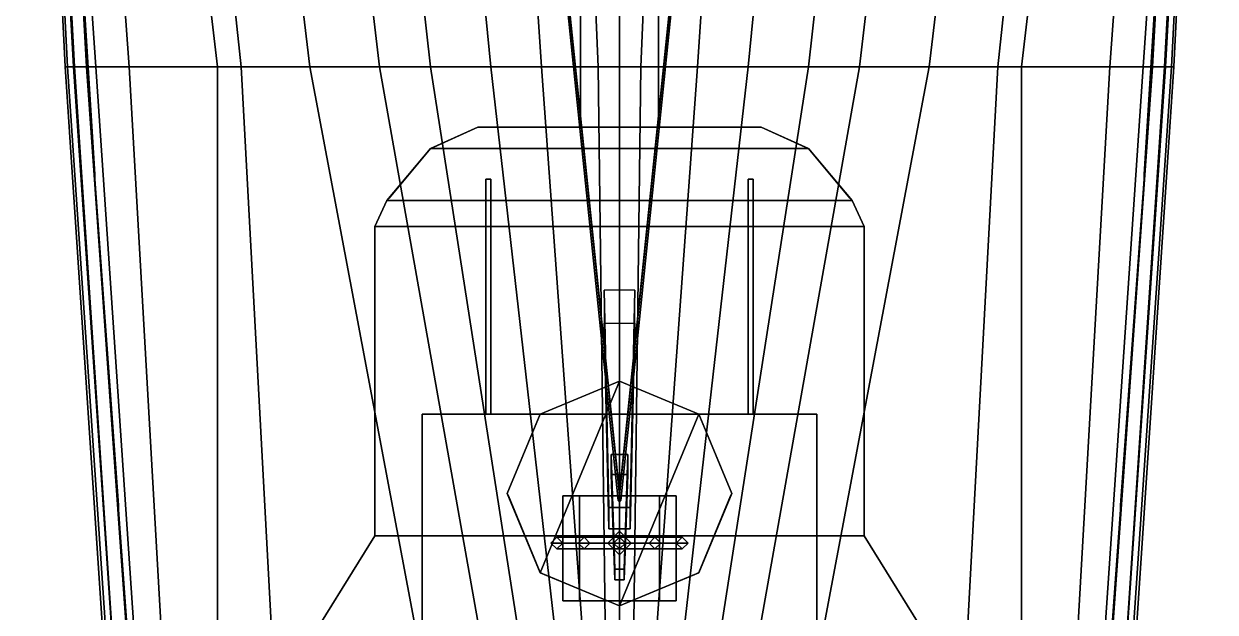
# Model space of a CAD drawing. Header units: millimetres. Extents: x -5 to 5, y -112 to 54.
# Drawn here: x -5.04 to 5.04, y -35.17 to -30.19 of the extents above; entities that cross this region are included whole.
import ezdxf

# ---------------------------------------------------------------- set-up
doc = ezdxf.new("R2010")
doc.units = ezdxf.units.MM
doc.layers.add('railings', color=6, linetype='Continuous')
doc.layers.add('superstructure', color=6, linetype='Continuous')

msp = doc.modelspace()

# ---------------------------------------------------------------- linework, layer by layer
for points in [[(-1.29, -21.69, 5.37), (-1.3, -21.7, 5.37), (-0.01, -34.23, 16.3), (0.005, -34.221, 16.3)], [(-1.3, -21.7, 5.37), (-1.29, -21.71, 5.37), (0.005, -34.239, 16.3), (-0.01, -34.23, 16.3)], [(-1.29, -21.71, 5.37), (-1.29, -21.69, 5.37), (0.005, -34.221, 16.3), (0.005, -34.239, 16.3)], [(-0.33, -31.07, 4.99), (-0.33, -21.71, 5.37), (-0.33, -21.71, 5.33), (-0.33, -31.07, 4.95)], [(0.33, -21.71, 5.37), (-0.33, -21.71, 5.37), (-0.33, -31.07, 4.99), (0.33, -31.07, 4.99)], [(-0.33, -31.07, 4.95), (-0.33, -21.71, 5.33), (0.33, -21.71, 5.33), (0.33, -31.07, 4.95)], [(1.29, -21.69, 5.37), (1.29, -21.71, 5.37), (-0.005, -34.239, 16.3), (-0.005, -34.221, 16.3)], [(1.3, -21.7, 5.37), (1.29, -21.69, 5.37), (-0.005, -34.221, 16.3), (0.01, -34.23, 16.3)], [(1.29, -21.71, 5.37), (1.3, -21.7, 5.37), (0.01, -34.23, 16.3), (-0.005, -34.239, 16.3)], [(0.33, -31.07, 4.95), (0.33, -21.71, 5.33), (0.33, -21.71, 5.37), (0.33, -31.07, 4.99)], [(-5.04, -23.51, 0.74), (-5.04, -23.51, 0.29), (-4.69, -30.56, 0.29), (-4.69, -30.56, 0.74)], [(-5.04, -23.51, 0.29), (-5.01, -23.51, -0.16), (-4.62, -30.56, -0.16), (-4.69, -30.56, 0.29)], [(-5.03, -23.51, 1.22), (-5.04, -23.51, 0.74), (-4.69, -30.56, 0.74), (-4.67, -30.56, 1.22)], [(-4.99, -23.51, 1.84), (-5.03, -23.51, 1.22), (-4.67, -30.56, 1.22), (-4.61, -30.56, 1.84)], [(-5.01, -23.51, -0.16), (-4.92, -23.51, -0.61), (-4.43, -30.56, -0.61), (-4.62, -30.56, -0.16)], [(-4.9, -23.51, 2.81), (-4.99, -23.51, 1.84), (-4.61, -30.56, 1.84), (-4.51, -30.56, 2.81)], [(-4.92, -23.51, -0.61), (-4.66, -23.51, -1.06), (-4.15, -30.56, -0.92), (-4.43, -30.56, -0.61)], [(-4.51, -30.56, 2.81), (4.51, -30.56, 2.81), (4.9, -23.51, 2.81), (-4.9, -23.51, 2.81)], [(-4.66, -23.51, -1.06), (-4.23, -23.51, -1.42), (-3.4, -30.56, -1.42), (-4.15, -30.56, -0.92)], [(-4.23, -23.51, -1.42), (-3.95, -23.51, -1.53), (-3.2, -30.56, -1.53), (-3.4, -30.56, -1.42)], [(-3.95, -23.51, -1.53), (-3.46, -23.51, -1.86), (-2.62, -30.56, -1.86), (-3.2, -30.56, -1.53)], [(-3.46, -23.51, -1.86), (-2.86, -23.51, -2.16), (-2.03, -30.56, -2.16), (-2.62, -30.56, -1.86)], [(-2.86, -23.51, -2.16), (-2.39, -23.51, -2.39), (-1.6, -30.56, -2.39), (-2.03, -30.56, -2.16)], [(-2.39, -23.51, -2.39), (-1.78, -23.51, -2.67), (-1.09, -30.56, -2.67), (-1.6, -30.56, -2.39)], [(-1.78, -23.51, -2.67), (-1.13, -23.51, -2.95), (-0.66, -30.56, -2.95), (-1.09, -30.56, -2.67)], [(-1.13, -23.51, -2.95), (-0.48, -23.51, -3.25), (-0.18, -30.56, -3.35), (-0.66, -30.56, -2.95)], [(-0.48, -23.51, -3.25), (0, -23.51, -3.41), (0, -30.56, -3.41), (-0.18, -30.56, -3.35)], [(0.18, -30.56, -3.35), (0, -30.56, -3.41), (0, -23.51, -3.41), (0.48, -23.51, -3.25)], [(0.66, -30.56, -2.95), (0.18, -30.56, -3.35), (0.48, -23.51, -3.25), (1.13, -23.51, -2.95)], [(1.09, -30.56, -2.67), (0.66, -30.56, -2.95), (1.13, -23.51, -2.95), (1.78, -23.51, -2.67)], [(1.6, -30.56, -2.39), (1.09, -30.56, -2.67), (1.78, -23.51, -2.67), (2.39, -23.51, -2.39)], [(2.03, -30.56, -2.16), (1.6, -30.56, -2.39), (2.39, -23.51, -2.39), (2.86, -23.51, -2.16)], [(2.62, -30.56, -1.86), (2.03, -30.56, -2.16), (2.86, -23.51, -2.16), (3.46, -23.51, -1.86)], [(3.2, -30.56, -1.53), (2.62, -30.56, -1.86), (3.46, -23.51, -1.86), (3.95, -23.51, -1.53)], [(3.4, -30.56, -1.42), (3.2, -30.56, -1.53), (3.95, -23.51, -1.53), (4.23, -23.51, -1.42)], [(4.15, -30.56, -0.92), (3.4, -30.56, -1.42), (4.23, -23.51, -1.42), (4.66, -23.51, -1.06)], [(4.43, -30.56, -0.61), (4.15, -30.56, -0.92), (4.66, -23.51, -1.06), (4.92, -23.51, -0.61)], [(4.62, -30.56, -0.16), (4.43, -30.56, -0.61), (4.92, -23.51, -0.61), (5.01, -23.51, -0.16)], [(4.51, -30.56, 2.81), (4.61, -30.56, 1.84), (4.99, -23.51, 1.84), (4.9, -23.51, 2.81)], [(4.61, -30.56, 1.84), (4.67, -30.56, 1.22), (5.03, -23.51, 1.22), (4.99, -23.51, 1.84)], [(4.69, -30.56, 0.29), (4.62, -30.56, -0.16), (5.01, -23.51, -0.16), (5.04, -23.51, 0.29)], [(4.67, -30.56, 1.22), (4.69, -30.56, 0.74), (5.04, -23.51, 0.74), (5.03, -23.51, 1.22)], [(4.69, -30.56, 0.74), (4.69, -30.56, 0.29), (5.04, -23.51, 0.29), (5.04, -23.51, 0.74)], [(-4.69, -30.56, 0.74), (-4.69, -30.56, 0.29), (-4.26, -37.05, 0.29), (-4.26, -37.05, 0.74)], [(-4.69, -30.56, 0.29), (-4.62, -30.56, -0.16), (-4.18, -37.05, -0.16), (-4.26, -37.05, 0.29)], [(-4.67, -30.56, 1.22), (-4.69, -30.56, 0.74), (-4.26, -37.05, 0.74), (-4.23, -37.05, 1.22)], [(-4.61, -30.56, 1.84), (-4.67, -30.56, 1.22), (-4.23, -37.05, 1.22), (-4.18, -37.05, 1.84)], [(-4.62, -30.56, -0.16), (-4.43, -30.56, -0.61), (-3.99, -37.05, -0.47), (-4.18, -37.05, -0.16)], [(-4.51, -30.56, 2.81), (-4.61, -30.56, 1.84), (-4.18, -37.05, 1.84), (-4.05, -37.05, 2.82)], [(-4.05, -37.05, 2.82), (4.05, -37.05, 2.82), (4.51, -30.56, 2.81), (-4.51, -30.56, 2.81)], [(-4.43, -30.56, -0.61), (-4.15, -30.56, -0.92), (-3.78, -37.05, -0.67), (-3.99, -37.05, -0.47)], [(-4.15, -30.56, -0.92), (-3.4, -30.56, -1.42), (-3.4, -37.05, -0.92), (-3.78, -37.05, -0.67)], [(-3.4, -30.56, -1.42), (-3.2, -30.56, -1.53), (-2.85, -37.05, -1.19), (-3.4, -37.05, -0.92)], [(-3.2, -30.56, -1.53), (-2.62, -30.56, -1.86), (-1.4, -37.05, -1.86), (-2.85, -37.05, -1.19)], [(-2.62, -30.56, -1.86), (-2.03, -30.56, -2.16), (-0.88, -37.05, -2.16), (-1.4, -37.05, -1.86)], [(-2.03, -30.56, -2.16), (-1.6, -30.56, -2.39), (-0.59, -37.05, -2.39), (-0.88, -37.05, -2.16)], [(-1.6, -30.56, -2.39), (-1.09, -30.56, -2.67), (-0.35, -37.05, -2.67), (-0.59, -37.05, -2.39)], [(-1.09, -30.56, -2.67), (-0.66, -30.56, -2.95), (-0.19, -37.05, -2.95), (-0.35, -37.05, -2.67)], [(-0.66, -30.56, -2.95), (-0.18, -30.56, -3.35), (-0.1, -37.05, -3.35), (-0.19, -37.05, -2.95)], [(-0.18, -30.56, -3.35), (0, -30.56, -3.41), (0, -37.05, -3.41), (-0.1, -37.05, -3.35)], [(0.1, -37.05, -3.35), (0, -37.05, -3.41), (0, -30.56, -3.41), (0.18, -30.56, -3.35)], [(0.19, -37.05, -2.95), (0.1, -37.05, -3.35), (0.18, -30.56, -3.35), (0.66, -30.56, -2.95)], [(0.35, -37.05, -2.67), (0.19, -37.05, -2.95), (0.66, -30.56, -2.95), (1.09, -30.56, -2.67)], [(0.59, -37.05, -2.39), (0.35, -37.05, -2.67), (1.09, -30.56, -2.67), (1.6, -30.56, -2.39)], [(0.88, -37.05, -2.16), (0.59, -37.05, -2.39), (1.6, -30.56, -2.39), (2.03, -30.56, -2.16)], [(1.4, -37.05, -1.86), (0.88, -37.05, -2.16), (2.03, -30.56, -2.16), (2.62, -30.56, -1.86)], [(2.85, -37.05, -1.19), (1.4, -37.05, -1.86), (2.62, -30.56, -1.86), (3.2, -30.56, -1.53)], [(3.4, -37.05, -0.92), (2.85, -37.05, -1.19), (3.2, -30.56, -1.53), (3.4, -30.56, -1.42)], [(3.78, -37.05, -0.67), (3.4, -37.05, -0.92), (3.4, -30.56, -1.42), (4.15, -30.56, -0.92)], [(3.99, -37.05, -0.47), (3.78, -37.05, -0.67), (4.15, -30.56, -0.92), (4.43, -30.56, -0.61)], [(4.18, -37.05, -0.16), (3.99, -37.05, -0.47), (4.43, -30.56, -0.61), (4.62, -30.56, -0.16)], [(4.05, -37.05, 2.82), (4.18, -37.05, 1.84), (4.61, -30.56, 1.84), (4.51, -30.56, 2.81)], [(4.26, -37.05, 0.29), (4.18, -37.05, -0.16), (4.62, -30.56, -0.16), (4.69, -30.56, 0.29)], [(4.18, -37.05, 1.84), (4.23, -37.05, 1.22), (4.67, -30.56, 1.22), (4.61, -30.56, 1.84)], [(4.23, -37.05, 1.22), (4.26, -37.05, 0.74), (4.69, -30.56, 0.74), (4.67, -30.56, 1.22)], [(4.26, -37.05, 0.74), (4.26, -37.05, 0.29), (4.69, -30.56, 0.29), (4.69, -30.56, 0.74)], [(1.6, -31.25, 4.99), (1.2, -31.07, 4.99), (-1.2, -31.07, 4.99), (-1.6, -31.25, 4.99)], [(-1.2, -31.07, 4.99), (-1.2, -31.07, 4.95), (-1.6, -31.25, 4.95), (-1.6, -31.25, 4.99)], [(-1.6, -31.25, 4.95), (-1.2, -31.07, 4.95), (1.2, -31.07, 4.95), (1.6, -31.25, 4.95)], [(-0.33, -31.07, 4.99), (-0.33, -31.07, 4.95), (-1.2, -31.07, 4.95), (-1.2, -31.07, 4.99)], [(1.2, -31.07, 4.99), (1.2, -31.07, 4.95), (0.33, -31.07, 4.95), (0.33, -31.07, 4.99)], [(1.6, -31.25, 4.95), (1.2, -31.07, 4.95), (1.2, -31.07, 4.99), (1.6, -31.25, 4.99)], [(1.6, -31.25, 4.95), (1.97, -31.69, 4.95), (-1.97, -31.69, 4.95), (-1.6, -31.25, 4.95)], [(-1.6, -31.25, 4.99), (-1.97, -31.69, 4.99), (1.97, -31.69, 4.99), (1.6, -31.25, 4.99)], [(-1.97, -31.69, 4.95), (-1.97, -31.69, 4.99), (-1.6, -31.25, 4.99), (-1.6, -31.25, 4.95)], [(1.6, -31.25, 4.99), (1.97, -31.69, 4.99), (1.97, -31.69, 4.95), (1.6, -31.25, 4.95)], [(-1.13, -31.51, 4.86), (-1.13, -33.5, 4.41), (-1.13, -33.5, 4.95), (-1.13, -31.51, 4.95)], [(-1.13, -31.51, 4.95), (-1.09, -31.51, 4.95), (-1.09, -31.51, 4.86), (-1.13, -31.51, 4.86)], [(-1.09, -31.51, 4.86), (-1.09, -33.5, 4.41), (-1.13, -33.5, 4.41), (-1.13, -31.51, 4.86)], [(-1.09, -31.51, 4.95), (-1.09, -33.5, 4.95), (-1.09, -33.5, 4.41), (-1.09, -31.51, 4.86)], [(1.09, -31.51, 4.95), (1.13, -31.51, 4.95), (1.13, -31.51, 4.86), (1.09, -31.51, 4.86)], [(1.13, -31.51, 4.86), (1.13, -33.5, 4.41), (1.09, -33.5, 4.41), (1.09, -31.51, 4.86)], [(1.09, -31.51, 4.86), (1.09, -33.5, 4.41), (1.09, -33.5, 4.95), (1.09, -31.51, 4.95)], [(1.13, -31.51, 4.95), (1.13, -33.5, 4.95), (1.13, -33.5, 4.41), (1.13, -31.51, 4.86)], [(-2.07, -31.91, 4.95), (-1.97, -31.69, 4.95), (1.97, -31.69, 4.95), (2.07, -31.91, 4.95)], [(2.07, -31.91, 4.99), (1.97, -31.69, 4.99), (-1.97, -31.69, 4.99), (-2.07, -31.91, 4.99)], [(-1.97, -31.69, 4.99), (-1.97, -31.69, 4.95), (-2.07, -31.91, 4.95), (-2.07, -31.91, 4.99)], [(2.07, -31.91, 4.95), (1.97, -31.69, 4.95), (1.97, -31.69, 4.99), (2.07, -31.91, 4.99)], [(2.07, -34.53, 4.99), (2.07, -31.91, 4.99), (-2.07, -31.91, 4.99), (-2.07, -34.53, 4.99)], [(-2.07, -34.53, 4.95), (-2.07, -31.91, 4.95), (2.07, -31.91, 4.95), (2.07, -34.53, 4.95)], [(-2.07, -31.91, 4.99), (-2.07, -31.91, 4.95), (-2.07, -34.53, 4.95), (-2.07, -34.53, 4.99)], [(2.07, -34.53, 4.95), (2.07, -31.91, 4.95), (2.07, -31.91, 4.99), (2.07, -34.53, 4.99)], [(0.09, -34.29, 16.24), (0.13, -32.45, 2.81), (-0.13, -32.45, 2.81), (-0.09, -34.29, 16.24)], [(-0.09, -34.29, 16.24), (-0.13, -32.45, 2.81), (-0.13, -32.73, 2.81), (-0.09, -34.47, 16.24)], [(0.13, -32.73, 2.81), (0.13, -32.45, 2.81), (0.09, -34.29, 16.24), (0.09, -34.47, 16.24)], [(-0.09, -34.47, 16.24), (-0.13, -32.73, 2.81), (0.13, -32.73, 2.81), (0.09, -34.47, 16.24)], [(-0.672, -34.842, 9.43), (0, -33.22, 9.43), (-0.672, -33.498, 9.43), (-0.95, -34.17, 9.43)], [(-0.95, -34.17, 9.39), (-0.672, -33.498, 9.39), (0, -33.22, 9.39), (-0.672, -34.842, 9.39)], [(0, -33.22, 9.39), (-0.672, -33.498, 9.39), (-0.672, -33.498, 9.43), (0, -33.22, 9.43)], [(0, -35.12, 9.43), (0.672, -33.498, 9.43), (0, -33.22, 9.43), (-0.672, -34.842, 9.43)], [(-0.672, -34.842, 9.39), (0, -33.22, 9.39), (0.672, -33.498, 9.39), (0, -35.12, 9.39)], [(0.672, -33.498, 9.39), (0, -33.22, 9.39), (0, -33.22, 9.43), (0.672, -33.498, 9.43)], [(-0.672, -33.498, 9.39), (-0.95, -34.17, 9.39), (-0.95, -34.17, 9.43), (-0.672, -33.498, 9.43)], [(0.672, -34.842, 9.43), (0.95, -34.17, 9.43), (0.672, -33.498, 9.43), (0, -35.12, 9.43)], [(0, -35.12, 9.39), (0.672, -33.498, 9.39), (0.95, -34.17, 9.39), (0.672, -34.842, 9.39)], [(0.95, -34.17, 9.39), (0.672, -33.498, 9.39), (0.672, -33.498, 9.43), (0.95, -34.17, 9.43)], [(-0.04, -34.81, 20.71), (-0.07, -33.84, 14.19), (-0.07, -34.01, 14.19), (-0.04, -34.9, 20.71)], [(0.04, -34.81, 20.71), (0.07, -33.84, 14.19), (-0.07, -33.84, 14.19), (-0.04, -34.81, 20.71)], [(-0.07, -34.01, 14.19), (-0.07, -33.84, 14.19), (0.07, -33.84, 14.19), (0.07, -34.01, 14.19)], [(0.07, -34.01, 14.19), (0.07, -33.84, 14.19), (0.04, -34.81, 20.71), (0.04, -34.9, 20.71)], [(-0.04, -34.9, 20.71), (-0.07, -34.01, 14.19), (0.07, -34.01, 14.19), (0.04, -34.9, 20.71)], [(-0.95, -34.17, 9.39), (-0.672, -34.842, 9.39), (-0.672, -34.842, 9.43), (-0.95, -34.17, 9.43)], [(0.672, -34.842, 9.39), (0.95, -34.17, 9.39), (0.95, -34.17, 9.43), (0.672, -34.842, 9.43)], [(-0.48, -35.08, 10.57), (-0.339, -35.08, 10.909), (-0.339, -34.19, 10.909), (-0.48, -34.19, 10.57)], [(-0.339, -35.08, 10.231), (-0.48, -35.08, 10.57), (-0.48, -34.19, 10.57), (-0.339, -34.19, 10.231)], [(-0.339, -34.19, 10.909), (0.48, -34.19, 10.57), (0.339, -34.19, 10.231), (-0.48, -34.19, 10.57)], [(-0.48, -34.19, 10.57), (0.339, -34.19, 10.231), (0, -34.19, 10.09), (-0.339, -34.19, 10.231)], [(-0.339, -35.08, 10.909), (0, -35.08, 11.05), (0, -34.19, 11.05), (-0.339, -34.19, 10.909)], [(0, -35.08, 10.09), (-0.339, -35.08, 10.231), (-0.339, -34.19, 10.231), (0, -34.19, 10.09)], [(0, -34.19, 11.05), (0.339, -34.19, 10.909), (0.48, -34.19, 10.57), (-0.339, -34.19, 10.909)], [(0, -35.08, 11.05), (0.339, -35.08, 10.909), (0.339, -34.19, 10.909), (0, -34.19, 11.05)], [(0.339, -35.08, 10.231), (0, -35.08, 10.09), (0, -34.19, 10.09), (0.339, -34.19, 10.231)], [(0.339, -35.08, 10.909), (0.48, -35.08, 10.57), (0.48, -34.19, 10.57), (0.339, -34.19, 10.909)], [(0.48, -35.08, 10.57), (0.339, -35.08, 10.231), (0.339, -34.19, 10.231), (0.48, -34.19, 10.57)], [(0.09, -34.47, 16.24), (0.09, -34.29, 16.24), (-0.09, -34.29, 16.24), (-0.09, -34.47, 16.24)], [(2.71, -35.56, 4.99), (2.07, -34.53, 4.99), (-2.07, -34.53, 4.99), (-2.71, -35.56, 4.99)], [(-2.07, -34.53, 4.99), (-2.07, -34.53, 4.95), (-2.71, -35.56, 4.95), (-2.71, -35.56, 4.99)], [(-2.71, -35.56, 4.95), (-2.07, -34.53, 4.95), (2.07, -34.53, 4.95), (2.71, -35.56, 4.95)], [(-0.3, -34.54, 9.9), (-0.35, -34.59, 9.85), (-0.58, -34.59, 10.11), (-0.53, -34.54, 10.15)], [(-0.53, -34.54, 10.15), (-0.58, -34.59, 10.11), (-0.58, -34.59, 10.65), (-0.53, -34.54, 10.65)], [(-0.53, -34.64, 10.65), (-0.48, -34.59, 10.65), (-0.53, -34.54, 10.65), (-0.58, -34.59, 10.65)], [(-0.25, -34.59, 9.95), (-0.3, -34.54, 9.9), (-0.53, -34.54, 10.15), (-0.48, -34.59, 10.19)], [(-0.48, -34.59, 10.19), (-0.53, -34.54, 10.15), (-0.53, -34.54, 10.65), (-0.48, -34.59, 10.65)], [(-0.35, -34.59, 9.85), (-0.3, -34.54, 9.9), (0.3, -34.54, 9.9), (0.35, -34.59, 9.85)], [(-0.3, -34.54, 9.9), (-0.25, -34.59, 9.95), (0.25, -34.59, 9.95), (0.3, -34.54, 9.9)], [(-0.05, -34.59, 9.85), (0, -34.54, 9.9), (0, -34.49, 9.43), (-0.1, -34.59, 9.43)], [(0, -34.54, 9.9), (0.05, -34.59, 9.85), (0.1, -34.59, 9.43), (0, -34.49, 9.43)], [(0.3, -34.54, 9.9), (0.25, -34.59, 9.95), (0.48, -34.59, 10.19), (0.53, -34.54, 10.15)], [(0.35, -34.59, 9.85), (0.3, -34.54, 9.9), (0.53, -34.54, 10.15), (0.58, -34.59, 10.11)], [(0.53, -34.54, 10.15), (0.48, -34.59, 10.19), (0.48, -34.59, 10.65), (0.53, -34.54, 10.65)], [(0.53, -34.64, 10.65), (0.58, -34.59, 10.65), (0.53, -34.54, 10.65), (0.48, -34.59, 10.65)], [(0.58, -34.59, 10.11), (0.53, -34.54, 10.15), (0.53, -34.54, 10.65), (0.58, -34.59, 10.65)], [(2.71, -35.56, 4.95), (2.07, -34.53, 4.95), (2.07, -34.53, 4.99), (2.71, -35.56, 4.99)], [(-0.35, -34.59, 9.85), (-0.3, -34.64, 9.9), (-0.53, -34.64, 10.15), (-0.58, -34.59, 10.11)], [(-0.58, -34.59, 10.11), (-0.53, -34.64, 10.15), (-0.53, -34.64, 10.65), (-0.58, -34.59, 10.65)], [(-0.3, -34.64, 9.9), (-0.25, -34.59, 9.95), (-0.48, -34.59, 10.19), (-0.53, -34.64, 10.15)], [(-0.53, -34.64, 10.15), (-0.48, -34.59, 10.19), (-0.48, -34.59, 10.65), (-0.53, -34.64, 10.65)], [(-0.3, -34.64, 9.9), (-0.35, -34.59, 9.85), (0.35, -34.59, 9.85), (0.3, -34.64, 9.9)], [(-0.25, -34.59, 9.95), (-0.3, -34.64, 9.9), (0.3, -34.64, 9.9), (0.25, -34.59, 9.95)], [(0, -34.64, 9.9), (-0.05, -34.59, 9.85), (-0.1, -34.59, 9.43), (0, -34.69, 9.43)], [(0.05, -34.59, 9.85), (0, -34.64, 9.9), (0, -34.69, 9.43), (0.1, -34.59, 9.43)], [(0.25, -34.59, 9.95), (0.3, -34.64, 9.9), (0.53, -34.64, 10.15), (0.48, -34.59, 10.19)], [(0.3, -34.64, 9.9), (0.35, -34.59, 9.85), (0.58, -34.59, 10.11), (0.53, -34.64, 10.15)], [(0.48, -34.59, 10.19), (0.53, -34.64, 10.15), (0.53, -34.64, 10.65), (0.48, -34.59, 10.65)], [(0.53, -34.64, 10.15), (0.58, -34.59, 10.11), (0.58, -34.59, 10.65), (0.53, -34.64, 10.65)], [(-0.672, -34.842, 9.39), (0, -35.12, 9.39), (0, -35.12, 9.43), (-0.672, -34.842, 9.43)], [(0.04, -34.9, 20.71), (0.04, -34.81, 20.71), (-0.04, -34.81, 20.71), (-0.04, -34.9, 20.71)], [(0, -35.12, 9.39), (0.672, -34.842, 9.39), (0.672, -34.842, 9.43), (0, -35.12, 9.43)], [(-0.48, -35.08, 10.57), (0.339, -35.08, 10.231), (0.48, -35.08, 10.57), (-0.339, -35.08, 10.909)], [(-0.339, -35.08, 10.231), (0, -35.08, 10.09), (0.339, -35.08, 10.231), (-0.48, -35.08, 10.57)], [(-0.339, -35.08, 10.909), (0.48, -35.08, 10.57), (0.339, -35.08, 10.909), (0, -35.08, 11.05)]]:
    msp.add_3dface(points)
at = {"layer": 'railings'}
for points in [[(-0.33, -26.14, 5.85), (-0.33, -26.14, 5.89), (-0.33, -31.07, 5.89), (-0.33, -31.07, 5.85)], [(-0.33, -31.07, 5.85), (-0.33, -31.07, 5.89), (-0.33, -26.14, 5.89), (-0.33, -26.14, 5.85)], [(-0.33, -31.07, 5.44), (-0.33, -31.07, 5.48), (-0.33, -26.14, 5.48), (-0.33, -26.14, 5.44)], [(-0.33, -26.14, 5.44), (-0.33, -26.14, 5.48), (-0.33, -31.07, 5.48), (-0.33, -31.07, 5.44)], [(0.33, -26.14, 5.44), (0.33, -26.14, 5.48), (0.33, -31.07, 5.48), (0.33, -31.07, 5.44)], [(0.33, -31.07, 5.44), (0.33, -31.07, 5.48), (0.33, -26.14, 5.48), (0.33, -26.14, 5.44)], [(0.33, -31.07, 5.85), (0.33, -31.07, 5.89), (0.33, -26.14, 5.89), (0.33, -26.14, 5.85)], [(0.33, -26.14, 5.85), (0.33, -26.14, 5.89), (0.33, -31.07, 5.89), (0.33, -31.07, 5.85)], [(-4.61, -28.71, 3.67), (-4.61, -28.71, 3.71), (-4.44, -31.47, 3.71), (-4.44, -31.47, 3.67)], [(-4.44, -31.47, 3.67), (-4.44, -31.47, 3.71), (-4.61, -28.71, 3.71), (-4.61, -28.71, 3.67)], [(-4.61, -28.71, 3.26), (-4.61, -28.71, 3.3), (-4.44, -31.47, 3.3), (-4.44, -31.47, 3.26)], [(-4.44, -31.47, 3.26), (-4.44, -31.47, 3.3), (-4.61, -28.71, 3.3), (-4.61, -28.71, 3.26)], [(4.44, -31.47, 3.26), (4.44, -31.47, 3.3), (4.61, -28.71, 3.3), (4.61, -28.71, 3.26)], [(4.61, -28.71, 3.26), (4.61, -28.71, 3.3), (4.44, -31.47, 3.3), (4.44, -31.47, 3.26)], [(4.61, -28.71, 3.67), (4.61, -28.71, 3.71), (4.44, -31.47, 3.71), (4.44, -31.47, 3.67)], [(4.44, -31.47, 3.67), (4.44, -31.47, 3.71), (4.61, -28.71, 3.71), (4.61, -28.71, 3.67)], [(-1.2, -31.07, 5.85), (-1.2, -31.07, 5.89), (-1.57, -31.24, 5.89), (-1.57, -31.24, 5.85)], [(-1.57, -31.24, 5.85), (-1.57, -31.24, 5.89), (-1.2, -31.07, 5.89), (-1.2, -31.07, 5.85)], [(-1.57, -31.24, 5.44), (-1.57, -31.24, 5.48), (-1.2, -31.07, 5.48), (-1.2, -31.07, 5.44)], [(-1.2, -31.07, 5.44), (-1.2, -31.07, 5.48), (-1.57, -31.24, 5.48), (-1.57, -31.24, 5.44)], [(-1.16, -31.07, 4.99), (-1.2, -31.07, 4.99), (-1.2, -31.07, 5.89), (-1.16, -31.07, 5.89)], [(-1.16, -31.07, 5.89), (-1.2, -31.07, 5.89), (-1.2, -31.07, 4.99), (-1.16, -31.07, 4.99)], [(-0.37, -31.07, 5.85), (-0.37, -31.07, 5.89), (-1.16, -31.07, 5.89), (-1.16, -31.07, 5.85)], [(-1.16, -31.07, 5.85), (-1.16, -31.07, 5.89), (-0.37, -31.07, 5.89), (-0.37, -31.07, 5.85)], [(-0.37, -31.07, 5.44), (-0.37, -31.07, 5.48), (-1.16, -31.07, 5.48), (-1.16, -31.07, 5.44)], [(-1.16, -31.07, 5.44), (-1.16, -31.07, 5.48), (-0.37, -31.07, 5.48), (-0.37, -31.07, 5.44)], [(-0.33, -31.07, 4.99), (-0.37, -31.07, 4.99), (-0.37, -31.07, 5.89), (-0.33, -31.07, 5.89)], [(-0.33, -31.07, 5.89), (-0.37, -31.07, 5.89), (-0.37, -31.07, 4.99), (-0.33, -31.07, 4.99)], [(0.33, -31.07, 4.99), (0.37, -31.07, 4.99), (0.37, -31.07, 5.89), (0.33, -31.07, 5.89)], [(0.33, -31.07, 5.89), (0.37, -31.07, 5.89), (0.37, -31.07, 4.99), (0.33, -31.07, 4.99)], [(1.16, -31.07, 5.44), (1.16, -31.07, 5.48), (0.37, -31.07, 5.48), (0.37, -31.07, 5.44)], [(0.37, -31.07, 5.44), (0.37, -31.07, 5.48), (1.16, -31.07, 5.48), (1.16, -31.07, 5.44)], [(0.37, -31.07, 5.85), (0.37, -31.07, 5.89), (1.16, -31.07, 5.89), (1.16, -31.07, 5.85)], [(1.16, -31.07, 5.85), (1.16, -31.07, 5.89), (0.37, -31.07, 5.89), (0.37, -31.07, 5.85)], [(1.16, -31.07, 4.99), (1.2, -31.07, 4.99), (1.2, -31.07, 5.89), (1.16, -31.07, 5.89)], [(1.16, -31.07, 5.89), (1.2, -31.07, 5.89), (1.2, -31.07, 4.99), (1.16, -31.07, 4.99)], [(1.2, -31.07, 5.44), (1.2, -31.07, 5.48), (1.57, -31.24, 5.48), (1.57, -31.24, 5.44)], [(1.57, -31.24, 5.44), (1.57, -31.24, 5.48), (1.2, -31.07, 5.48), (1.2, -31.07, 5.44)], [(1.57, -31.24, 5.85), (1.57, -31.24, 5.89), (1.2, -31.07, 5.89), (1.2, -31.07, 5.85)], [(1.2, -31.07, 5.85), (1.2, -31.07, 5.89), (1.57, -31.24, 5.89), (1.57, -31.24, 5.85)], [(-1.57, -31.24, 4.99), (-1.6, -31.25, 4.99), (-1.6, -31.25, 5.89), (-1.57, -31.24, 5.89)], [(-1.57, -31.24, 5.89), (-1.6, -31.25, 5.89), (-1.6, -31.25, 4.99), (-1.57, -31.24, 4.99)], [(1.57, -31.24, 4.99), (1.6, -31.25, 4.99), (1.6, -31.25, 5.89), (1.57, -31.24, 5.89)], [(1.57, -31.24, 5.89), (1.6, -31.25, 5.89), (1.6, -31.25, 4.99), (1.57, -31.24, 4.99)], [(-1.6, -31.25, 5.85), (-1.6, -31.25, 5.89), (-1.95, -31.67, 5.89), (-1.95, -31.67, 5.85)], [(-1.95, -31.67, 5.85), (-1.95, -31.67, 5.89), (-1.6, -31.25, 5.89), (-1.6, -31.25, 5.85)], [(-1.95, -31.67, 5.44), (-1.95, -31.67, 5.48), (-1.6, -31.25, 5.48), (-1.6, -31.25, 5.44)], [(-1.6, -31.25, 5.44), (-1.6, -31.25, 5.48), (-1.95, -31.67, 5.48), (-1.95, -31.67, 5.44)], [(1.6, -31.25, 5.44), (1.6, -31.25, 5.48), (1.95, -31.67, 5.48), (1.95, -31.67, 5.44)], [(1.95, -31.67, 5.44), (1.95, -31.67, 5.48), (1.6, -31.25, 5.48), (1.6, -31.25, 5.44)], [(1.95, -31.67, 5.85), (1.95, -31.67, 5.89), (1.6, -31.25, 5.89), (1.6, -31.25, 5.85)], [(1.6, -31.25, 5.85), (1.6, -31.25, 5.89), (1.95, -31.67, 5.89), (1.95, -31.67, 5.85)], [(-4.44, -31.51, 3.71), (-4.44, -31.47, 3.71), (-4.44, -31.47, 2.81), (-4.44, -31.51, 2.81)], [(-4.44, -31.51, 2.81), (-4.44, -31.47, 2.81), (-4.44, -31.47, 3.71), (-4.44, -31.51, 3.71)], [(-4.24, -34.27, 3.67), (-4.24, -34.27, 3.71), (-4.44, -31.51, 3.71), (-4.44, -31.51, 3.67)], [(-4.44, -31.51, 3.67), (-4.44, -31.51, 3.71), (-4.24, -34.27, 3.71), (-4.24, -34.27, 3.67)], [(-4.24, -34.27, 3.26), (-4.24, -34.27, 3.3), (-4.44, -31.51, 3.3), (-4.44, -31.51, 3.26)], [(-4.44, -31.51, 3.26), (-4.44, -31.51, 3.3), (-4.24, -34.27, 3.3), (-4.24, -34.27, 3.26)], [(4.44, -31.51, 3.26), (4.44, -31.51, 3.3), (4.24, -34.27, 3.3), (4.24, -34.27, 3.26)], [(4.24, -34.27, 3.26), (4.24, -34.27, 3.3), (4.44, -31.51, 3.3), (4.44, -31.51, 3.26)], [(4.24, -34.27, 3.67), (4.24, -34.27, 3.71), (4.44, -31.51, 3.71), (4.44, -31.51, 3.67)], [(4.44, -31.51, 3.67), (4.44, -31.51, 3.71), (4.24, -34.27, 3.71), (4.24, -34.27, 3.67)], [(4.44, -31.51, 3.71), (4.44, -31.47, 3.71), (4.44, -31.47, 2.81), (4.44, -31.51, 2.81)], [(4.44, -31.51, 2.81), (4.44, -31.47, 2.81), (4.44, -31.47, 3.71), (4.44, -31.51, 3.71)], [(-2.07, -31.91, 5.85), (-2.07, -31.91, 5.89), (-1.97, -31.69, 5.89), (-1.97, -31.69, 5.85)], [(-1.97, -31.69, 5.85), (-1.97, -31.69, 5.89), (-2.07, -31.91, 5.89), (-2.07, -31.91, 5.85)], [(-2.07, -31.91, 5.44), (-2.07, -31.91, 5.48), (-1.97, -31.69, 5.48), (-1.97, -31.69, 5.44)], [(-1.97, -31.69, 5.44), (-1.97, -31.69, 5.48), (-2.07, -31.91, 5.48), (-2.07, -31.91, 5.44)], [(-1.95, -31.67, 4.99), (-1.97, -31.69, 4.99), (-1.97, -31.69, 5.89), (-1.95, -31.67, 5.89)], [(-1.95, -31.67, 5.89), (-1.97, -31.69, 5.89), (-1.97, -31.69, 4.99), (-1.95, -31.67, 4.99)], [(1.95, -31.67, 5.89), (1.97, -31.69, 5.89), (1.97, -31.69, 4.99), (1.95, -31.67, 4.99)], [(1.95, -31.67, 4.99), (1.97, -31.69, 4.99), (1.97, -31.69, 5.89), (1.95, -31.67, 5.89)], [(1.97, -31.69, 5.44), (1.97, -31.69, 5.48), (2.07, -31.91, 5.48), (2.07, -31.91, 5.44)], [(2.07, -31.91, 5.44), (2.07, -31.91, 5.48), (1.97, -31.69, 5.48), (1.97, -31.69, 5.44)], [(2.07, -31.91, 5.85), (2.07, -31.91, 5.89), (1.97, -31.69, 5.89), (1.97, -31.69, 5.85)], [(1.97, -31.69, 5.85), (1.97, -31.69, 5.89), (2.07, -31.91, 5.89), (2.07, -31.91, 5.85)], [(-2.07, -31.91, 5.89), (-2.07, -31.93, 5.89), (-2.07, -31.93, 4.99), (-2.07, -31.91, 4.99)], [(-2.07, -31.91, 4.99), (-2.07, -31.93, 4.99), (-2.07, -31.93, 5.89), (-2.07, -31.91, 5.89)], [(-2.07, -31.93, 5.85), (-2.07, -31.93, 5.89), (-2.07, -34.51, 5.89), (-2.07, -34.51, 5.85)], [(-2.07, -34.51, 5.85), (-2.07, -34.51, 5.89), (-2.07, -31.93, 5.89), (-2.07, -31.93, 5.85)], [(-2.07, -34.51, 5.44), (-2.07, -34.51, 5.48), (-2.07, -31.93, 5.48), (-2.07, -31.93, 5.44)], [(-2.07, -31.93, 5.44), (-2.07, -31.93, 5.48), (-2.07, -34.51, 5.48), (-2.07, -34.51, 5.44)], [(2.07, -31.91, 4.99), (2.07, -31.93, 4.99), (2.07, -31.93, 5.89), (2.07, -31.91, 5.89)], [(2.07, -31.91, 5.89), (2.07, -31.93, 5.89), (2.07, -31.93, 4.99), (2.07, -31.91, 4.99)], [(2.07, -31.93, 5.44), (2.07, -31.93, 5.48), (2.07, -34.51, 5.48), (2.07, -34.51, 5.44)], [(2.07, -34.51, 5.44), (2.07, -34.51, 5.48), (2.07, -31.93, 5.48), (2.07, -31.93, 5.44)], [(2.07, -34.51, 5.85), (2.07, -34.51, 5.89), (2.07, -31.93, 5.89), (2.07, -31.93, 5.85)], [(2.07, -31.93, 5.85), (2.07, -31.93, 5.89), (2.07, -34.51, 5.89), (2.07, -34.51, 5.85)], [(0, -33.22, 10.29), (0, -33.22, 10.33), (-0.67, -33.5, 10.33), (-0.67, -33.5, 10.29)], [(-0.67, -33.5, 10.29), (-0.67, -33.5, 10.33), (0, -33.22, 10.33), (0, -33.22, 10.29)], [(-0.67, -33.5, 9.99), (-0.67, -33.5, 10.03), (0, -33.22, 10.03), (0, -33.22, 9.99)], [(0, -33.22, 9.99), (0, -33.22, 10.03), (-0.67, -33.5, 10.03), (-0.67, -33.5, 9.99)], [(0, -33.22, 9.99), (0, -33.22, 10.03), (0.67, -33.5, 10.03), (0.67, -33.5, 9.99)], [(0.67, -33.5, 9.99), (0.67, -33.5, 10.03), (0, -33.22, 10.03), (0, -33.22, 9.99)], [(0.67, -33.5, 10.29), (0.67, -33.5, 10.33), (0, -33.22, 10.33), (0, -33.22, 10.29)], [(0, -33.22, 10.29), (0, -33.22, 10.33), (0.67, -33.5, 10.33), (0.67, -33.5, 10.29)], [(-0.95, -34.17, 10.29), (-0.95, -34.17, 10.33), (-0.68, -33.52, 10.33), (-0.68, -33.52, 10.29)], [(-0.68, -33.52, 10.29), (-0.68, -33.52, 10.33), (-0.95, -34.17, 10.33), (-0.95, -34.17, 10.29)], [(-0.95, -34.17, 9.99), (-0.95, -34.17, 10.03), (-0.68, -33.52, 10.03), (-0.68, -33.52, 9.99)], [(-0.68, -33.52, 9.99), (-0.68, -33.52, 10.03), (-0.95, -34.17, 10.03), (-0.95, -34.17, 9.99)], [(-0.67, -33.5, 9.43), (-0.68, -33.52, 9.43), (-0.68, -33.52, 10.33), (-0.67, -33.5, 10.33)], [(-0.67, -33.5, 10.33), (-0.68, -33.52, 10.33), (-0.68, -33.52, 9.43), (-0.67, -33.5, 9.43)], [(0.67, -33.5, 10.33), (0.68, -33.52, 10.33), (0.68, -33.52, 9.43), (0.67, -33.5, 9.43)], [(0.67, -33.5, 9.43), (0.68, -33.52, 9.43), (0.68, -33.52, 10.33), (0.67, -33.5, 10.33)], [(0.68, -33.52, 9.99), (0.68, -33.52, 10.03), (0.95, -34.17, 10.03), (0.95, -34.17, 9.99)], [(0.95, -34.17, 9.99), (0.95, -34.17, 10.03), (0.68, -33.52, 10.03), (0.68, -33.52, 9.99)], [(0.95, -34.17, 10.29), (0.95, -34.17, 10.33), (0.68, -33.52, 10.33), (0.68, -33.52, 10.29)], [(0.68, -33.52, 10.29), (0.68, -33.52, 10.33), (0.95, -34.17, 10.33), (0.95, -34.17, 10.29)], [(-0.95, -34.17, 9.43), (-0.94, -34.19, 9.43), (-0.94, -34.19, 10.33), (-0.95, -34.17, 10.33)], [(-0.95, -34.17, 10.33), (-0.94, -34.19, 10.33), (-0.94, -34.19, 9.43), (-0.95, -34.17, 9.43)], [(0.95, -34.17, 9.43), (0.94, -34.19, 9.43), (0.94, -34.19, 10.33), (0.95, -34.17, 10.33)], [(0.95, -34.17, 10.33), (0.94, -34.19, 10.33), (0.94, -34.19, 9.43), (0.95, -34.17, 9.43)], [(-4.24, -34.31, 2.81), (-4.24, -34.27, 2.81), (-4.24, -34.27, 3.71), (-4.24, -34.31, 3.71)], [(-4.24, -34.31, 3.71), (-4.24, -34.27, 3.71), (-4.24, -34.27, 2.81), (-4.24, -34.31, 2.81)], [(-0.94, -34.19, 10.29), (-0.94, -34.19, 10.33), (-0.67, -34.84, 10.33), (-0.67, -34.84, 10.29)], [(-0.67, -34.84, 10.29), (-0.67, -34.84, 10.33), (-0.94, -34.19, 10.33), (-0.94, -34.19, 10.29)], [(-0.94, -34.19, 9.99), (-0.94, -34.19, 10.03), (-0.67, -34.84, 10.03), (-0.67, -34.84, 9.99)], [(-0.67, -34.84, 9.99), (-0.67, -34.84, 10.03), (-0.94, -34.19, 10.03), (-0.94, -34.19, 9.99)], [(0.67, -34.84, 9.99), (0.67, -34.84, 10.03), (0.94, -34.19, 10.03), (0.94, -34.19, 9.99)], [(0.94, -34.19, 9.99), (0.94, -34.19, 10.03), (0.67, -34.84, 10.03), (0.67, -34.84, 9.99)], [(0.94, -34.19, 10.29), (0.94, -34.19, 10.33), (0.67, -34.84, 10.33), (0.67, -34.84, 10.29)], [(0.67, -34.84, 10.29), (0.67, -34.84, 10.33), (0.94, -34.19, 10.33), (0.94, -34.19, 10.29)], [(4.24, -34.31, 2.81), (4.24, -34.27, 2.81), (4.24, -34.27, 3.71), (4.24, -34.31, 3.71)], [(4.24, -34.31, 3.71), (4.24, -34.27, 3.71), (4.24, -34.27, 2.81), (4.24, -34.31, 2.81)], [(-4.24, -34.31, 3.67), (-4.24, -34.31, 3.71), (-4.04, -37.07, 3.71), (-4.04, -37.07, 3.67)], [(-4.04, -37.07, 3.67), (-4.04, -37.07, 3.71), (-4.24, -34.31, 3.71), (-4.24, -34.31, 3.67)], [(-4.24, -34.31, 3.26), (-4.24, -34.31, 3.3), (-4.04, -37.07, 3.3), (-4.04, -37.07, 3.26)], [(-4.04, -37.07, 3.26), (-4.04, -37.07, 3.3), (-4.24, -34.31, 3.3), (-4.24, -34.31, 3.26)], [(4.04, -37.07, 3.26), (4.04, -37.07, 3.3), (4.24, -34.31, 3.3), (4.24, -34.31, 3.26)], [(4.24, -34.31, 3.26), (4.24, -34.31, 3.3), (4.04, -37.07, 3.3), (4.04, -37.07, 3.26)], [(4.24, -34.31, 3.67), (4.24, -34.31, 3.71), (4.04, -37.07, 3.71), (4.04, -37.07, 3.67)], [(4.04, -37.07, 3.67), (4.04, -37.07, 3.71), (4.24, -34.31, 3.71), (4.24, -34.31, 3.67)], [(-2.07, -34.53, 5.85), (-2.07, -34.53, 5.89), (-2.71, -35.56, 5.89), (-2.71, -35.56, 5.85)], [(-2.71, -35.56, 5.85), (-2.71, -35.56, 5.89), (-2.07, -34.53, 5.89), (-2.07, -34.53, 5.85)], [(-2.07, -34.53, 5.44), (-2.07, -34.53, 5.48), (-2.71, -35.56, 5.48), (-2.71, -35.56, 5.44)], [(-2.71, -35.56, 5.44), (-2.71, -35.56, 5.48), (-2.07, -34.53, 5.48), (-2.07, -34.53, 5.44)], [(-2.07, -34.51, 4.99), (-2.07, -34.53, 4.99), (-2.07, -34.53, 5.89), (-2.07, -34.51, 5.89)], [(-2.07, -34.51, 5.89), (-2.07, -34.53, 5.89), (-2.07, -34.53, 4.99), (-2.07, -34.51, 4.99)], [(2.07, -34.51, 4.99), (2.07, -34.53, 4.99), (2.07, -34.53, 5.89), (2.07, -34.51, 5.89)], [(2.07, -34.51, 5.89), (2.07, -34.53, 5.89), (2.07, -34.53, 4.99), (2.07, -34.51, 4.99)], [(2.71, -35.56, 5.44), (2.71, -35.56, 5.48), (2.07, -34.53, 5.48), (2.07, -34.53, 5.44)], [(2.07, -34.53, 5.44), (2.07, -34.53, 5.48), (2.71, -35.56, 5.48), (2.71, -35.56, 5.44)], [(2.07, -34.53, 5.85), (2.07, -34.53, 5.89), (2.71, -35.56, 5.89), (2.71, -35.56, 5.85)], [(2.71, -35.56, 5.85), (2.71, -35.56, 5.89), (2.07, -34.53, 5.89), (2.07, -34.53, 5.85)], [(-0.67, -34.84, 9.43), (-0.65, -34.85, 9.43), (-0.65, -34.85, 10.33), (-0.67, -34.84, 10.33)], [(-0.67, -34.84, 10.33), (-0.65, -34.85, 10.33), (-0.65, -34.85, 9.43), (-0.67, -34.84, 9.43)], [(-0.65, -34.85, 10.29), (-0.65, -34.85, 10.33), (0, -35.12, 10.33), (0, -35.12, 10.29)], [(0, -35.12, 10.29), (0, -35.12, 10.33), (-0.65, -34.85, 10.33), (-0.65, -34.85, 10.29)], [(0, -35.12, 9.99), (0, -35.12, 10.03), (-0.65, -34.85, 10.03), (-0.65, -34.85, 9.99)], [(-0.65, -34.85, 9.99), (-0.65, -34.85, 10.03), (0, -35.12, 10.03), (0, -35.12, 9.99)], [(0.65, -34.85, 9.99), (0.65, -34.85, 10.03), (0, -35.12, 10.03), (0, -35.12, 9.99)], [(0, -35.12, 9.99), (0, -35.12, 10.03), (0.65, -34.85, 10.03), (0.65, -34.85, 9.99)], [(0, -35.12, 10.29), (0, -35.12, 10.33), (0.65, -34.85, 10.33), (0.65, -34.85, 10.29)], [(0.65, -34.85, 10.29), (0.65, -34.85, 10.33), (0, -35.12, 10.33), (0, -35.12, 10.29)], [(0.67, -34.84, 10.33), (0.65, -34.85, 10.33), (0.65, -34.85, 9.43), (0.67, -34.84, 9.43)], [(0.67, -34.84, 9.43), (0.65, -34.85, 9.43), (0.65, -34.85, 10.33), (0.67, -34.84, 10.33)]]:
    msp.add_3dface(points, dxfattribs=at)
at = {"layer": 'superstructure'}
for points in [[(-1.67, -33.5, 4.95), (-1.67, -33.5, 2.81), (-1.67, -37.78, 2.82), (-1.67, -37.78, 4.95)], [(1.67, -33.5, 4.95), (1.67, -33.5, 2.81), (-1.67, -33.5, 2.81), (-1.67, -33.5, 4.95)], [(1.67, -37.78, 2.82), (1.67, -33.5, 2.81), (1.67, -33.5, 4.95), (1.67, -37.78, 4.95)]]:
    msp.add_3dface(points, dxfattribs=at)

doc.saveas('drawing.dxf')
